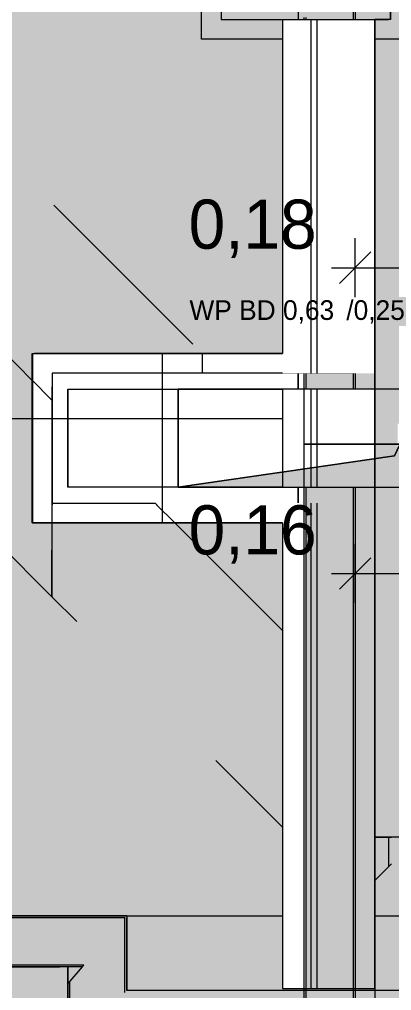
# Model space of a CAD drawing. Header units: metres. Extents: x -3 to 171, y -23 to 41.
# Drawn here: x 7.892 to 8.838, y -7.455 to -4.985 of the extents above; entities that cross this region are included whole.
import ezdxf

# ---------------------------------------------------------------- set-up
doc = ezdxf.new("R2010")
doc.units = ezdxf.units.M
doc.header["$MEASUREMENT"] = 0
doc.set_wipeout_variables(frame=1)
for name, pattern in [('Achse', [0.004, 0.002, -0.001, 0, -0.001]), ('Untersicht', [0.001, 0.0005, -0.0005]), ('Wipeout_Contour', [1, 0, -1])]:
    doc.linetypes.add(name, pattern=pattern)
for name, color, linetype in [('6._Dach PP STG1_1_000 Achsraster', 7, 'Continuous'), ('6._Dach PP STG1_1_110 Wand Aussen', 7, 'Continuous'), ('6._Dach PP STG1_1_112 Wand Aussen - Schachtwände', 7, 'Continuous'), ('6._Dach PP STG1_1_140 Brüstung', 7, 'Continuous'), ('6._Dach PP STG1_1_210 Decke', 7, 'Continuous'), ('6._Dach PP STG1_1_220 Bodenaufbau', 7, 'Continuous'), ('6._Dach PP STG1_1_220 Bodenaufbau - Außen_ Gefälle', 7, 'Continuous'), ('6._Dach PP STG1_1_221 Bodenaufbau - Abdichtung', 7, 'Continuous'), ('6._Dach PP STG1_1_270 Deckendurchbruchsymbol', 7, 'Continuous'), ('6._Dach PP STG1_1_330 Dachaufbau', 7, 'Continuous'), ('6._Dach PP STG1_1_611 Entwässerung', 7, 'Continuous'), ('6._Dach PP STG1_1_950 Polierplan Bemaßung', 7, 'Continuous')]:
    doc.layers.add(name, color=color, linetype=linetype)
doc.styles.add('ERSTELLTER_STIL_2', font='')
doc.styles.get('ERSTELLTER_STIL_2').set_extended_font_data('Eurostile')

msp = doc.modelspace()

# ---------------------------------------------------------------- hatches: boundary and pattern name
at = {"layer": '6._Dach PP STG1_1_110 Wand Aussen', "linetype": 'Continuous', "lineweight": 13, "true_color": 0xff6400}
for points in [[(6.49, -7.39), (8.0561, -7.39), (8.1606, -7.27), (6.49, -7.27)], [(8.16, -7.39), (8.16, -7.2707), (8.0561, -7.39)], [(8.0561, -7.39), (8.02, -7.4315), (8.02, -7.46), (8.16, -7.46), (8.16, -7.39)]]:
    msp.add_hatch(color=30, dxfattribs=at).paths.add_polyline_path(points)
at = {"layer": '6._Dach PP STG1_1_110 Wand Aussen', "linetype": 'Continuous', "lineweight": 0, "true_color": 0x373737}
for points in [[(6.495, -7.395), (8.0518, -7.395), (8.0561, -7.39), (6.495, -7.39)], [(8.02, -7.6), (8.02, -7.4315), (8.015, -7.4372), (8.015, -7.6)]]:
    msp.add_hatch(color=250, dxfattribs=at).paths.add_polyline_path(points)
at = {"layer": '6._Dach PP STG1_1_110 Wand Aussen', "linetype": 'Continuous', "lineweight": 13, "true_color": 0x3f7f02}
for points in [[(6.675, -7.575), (7.895, -7.575), (8.0518, -7.395), (6.675, -7.395)], [(8.015, -7.4372), (7.895, -7.575), (8.015, -7.575)]]:
    msp.add_hatch(color=76, dxfattribs=at).paths.add_polyline_path(points)
at = {"layer": '6._Dach PP STG1_1_220 Bodenaufbau - Außen_ Gefälle', "linetype": 'Continuous', "lineweight": 0, "true_color": 0x323232}
h = msp.add_hatch(color=250, dxfattribs=at)
h.paths.add_polyline_path([(6.565, -4.5433), (0.1867, -4.5433), (0.2083, -10.4546), (6.43, -10.4546), (6.43, -14.87), (12.38, -14.87), (12.38, -10.4546), (18.8202, -10.4546), (18.8399, -4.5433), (12.4199, -4.5433), (12.415, -1.67), (6.565, -1.67)])
h.paths.add_polyline_path([(6.495, -7.395), (8.015, -7.395), (8.015, -7.605), (8.745, -7.605), (8.745, -6.215), (7.975, -6.215), (7.975, -5.885), (8.745, -5.885), (8.745, -3.865), (11.105, -3.865), (11.105, -6.245), (11.105, -7.605), (11.5565, -7.605), (11.5565, -8.955), (6.495, -8.955)], flags=0)

# ---------------------------------------------------------------- linework, layer by layer
at = {"layer": '6._Dach PP STG1_1_110 Wand Aussen', "color": 7, "linetype": 'Continuous', "lineweight": 13, "ltscale": 1000}
for p, q in [((8.1606, -7.27), (6.49, -7.27)), ((8.16, -7.39), (8.16, -7.2707)), ((8.0561, -7.39), (6.495, -7.39)), ((8.16, -7.46), (8.16, -7.39)), ((8.02, -7.6), (8.02, -7.4315))]:
    msp.add_line(p, q, dxfattribs=at)
at = {"layer": '6._Dach PP STG1_1_110 Wand Aussen', "color": 7, "linetype": 'Continuous', "lineweight": 18, "ltscale": 1000}
for p, q in [((8.0518, -7.395), (6.675, -7.395)), ((8.015, -7.575), (8.015, -7.4372)), ((8.015, -7.575), (8.015, -7.4372))]:
    msp.add_line(p, q, dxfattribs=at)
at = {"layer": '6._Dach PP STG1_1_110 Wand Aussen', "color": 7, "linetype": 'Continuous', "lineweight": 13, "ltscale": 1000, "flags": 128}
for points in [[(8.165, -7.265), (6.37, -7.265)], [(8.1606, -7.27), (8.16, -7.2707)], [(8.165, -7.265), (8.165, -7.27)], [(8.165, -7.455), (8.165, -7.27)], [(8.0561, -7.39), (8.0518, -7.395)], [(8.745, -7.455), (8.165, -7.455)], [(9.7509, -7.455), (8.745, -7.455)]]:
    msp.add_lwpolyline(points, dxfattribs=at)
at = {"layer": '6._Dach PP STG1_1_110 Wand Aussen', "color": 7, "linetype": 'Continuous', "lineweight": 18, "ltscale": 1000, "flags": 128}
msp.add_lwpolyline([(8.0518, -7.395), (8.015, -7.4372)], dxfattribs=at)
at = {"layer": '6._Dach PP STG1_1_112 Wand Aussen - Schachtwände', "color": 7, "linetype": 'Continuous', "lineweight": 18, "ltscale": 1000, "flags": 128}
for points in [[(8.355, -5.035), (8.355, -3.905)], [(8.8596, -5.035), (8.355, -5.035)]]:
    msp.add_lwpolyline(points, dxfattribs=at)
at = {"layer": '6._Dach PP STG1_1_112 Wand Aussen - Schachtwände', "color": 7, "linetype": 'Continuous', "lineweight": 13, "ltscale": 1000, "flags": 128}
for points in [[(8.405, -3.96), (8.405, -4.985)], [(8.835, -4.985), (8.835, -3.96)], [(8.405, -4.985), (8.41, -4.985)], [(8.41, -4.985), (8.83, -4.985)], [(8.835, -4.985), (8.83, -4.985)], [(8.795, -7.175), (8.795, -7.065)], [(8.795, -7.065), (8.8307, -7.065)], [(8.8307, -7.1393), (8.8307, -7.065)], [(8.8307, -7.065), (8.8377, -7.065)], [(8.8307, -7.1393), (8.8377, -7.1323)], [(8.795, -7.175), (8.8307, -7.1393)]]:
    msp.add_lwpolyline(points, dxfattribs=at)
at = {"layer": '6._Dach PP STG1_1_210 Decke', "color": 7, "linetype": 'Continuous', "lineweight": 13, "ltscale": 1000, "true_color": 0xf4f4f4, "flags": 128}
for points in [[(11.085, -7.065), (11.085, -3.865), (8.745, -3.865), (8.745, -5.925), (8.745, -6.065), (8.745, -7.065)], [(8.745, -7.065), (8.745, -7.725), (11.085, -7.725), (11.085, -7.065)]]:
    msp.add_lwpolyline(points, dxfattribs=at)
at = {"layer": '6._Dach PP STG1_1_210 Decke', "color": 7, "linetype": 'Continuous', "lineweight": 18, "ltscale": 1000, "flags": 128}
msp.add_lwpolyline([(8.905, -7.065), (8.745, -7.065)], dxfattribs=at)
at = {"layer": '6._Dach PP STG1_1_210 Decke', "color": 8, "linetype": 'Untersicht', "lineweight": 13, "ltscale": 1000, "flags": 128}
for points in [[(6.495, -7.395), (8.015, -7.395)], [(8.015, -7.395), (8.015, -7.6046)]]:
    msp.add_lwpolyline(points, dxfattribs=at)
at = {"layer": '6._Dach PP STG1_1_220 Bodenaufbau - Außen_ Gefälle', "color": 7, "linetype": 'Continuous', "lineweight": 13, "ltscale": 1000, "flags": 128}
msp.add_lwpolyline([(6.495, -7.395), (6.495, -8.955), (11.5565, -8.955), (11.5565, -7.605), (11.105, -7.605), (11.105, -6.245), (11.105, -3.865), (8.745, -3.865), (8.745, -5.885), (7.975, -5.885), (7.975, -6.215), (8.745, -6.215), (8.745, -7.605), (8.015, -7.605), (8.015, -7.395)], close=True, dxfattribs=at)
at = {"layer": '6._Dach PP STG1_1_220 Bodenaufbau - Außen_ Gefälle', "color": 7, "linetype": 'Continuous', "lineweight": 13, "ltscale": 1000, "true_color": 0xf4f4f4, "flags": 128}
msp.add_lwpolyline([(8.015, -6.175), (8.295, -6.175), (8.295, -5.925), (8.015, -5.925)], close=True, dxfattribs=at)
at = {"layer": '6._Dach PP STG1_1_221 Bodenaufbau - Abdichtung', "color": 171, "linetype": 'Untersicht', "lineweight": 13, "ltscale": 1000, "true_color": 0x6c6cff, "flags": 128}
for points in [[(8.745, -7.2233), (7.9748, -6.4531)], [(7.9748, -6.4531), (7.9758, -6.4541), (7.9762, -6.4545)], [(8.745, -6.7233), (8.745, -7.605)], [(8.745, -6.7233), (8.745, -7.2233)], [(8.7464, -6.7247), (8.746, -6.7243), (8.745, -6.7233)], [(8.7464, -7.2247), (8.7464, -6.7247)], [(8.745, -7.2233), (8.746, -7.2243), (8.7464, -7.2247)]]:
    msp.add_lwpolyline(points, dxfattribs=at)
at = {"layer": '6._Dach PP STG1_1_330 Dachaufbau', "color": 8, "linetype": 'Untersicht', "lineweight": 13, "ltscale": 1000, "flags": 128}
for points in [[(6.365, -7.265), (8.165, -7.265)], [(8.165, -7.265), (8.165, -7.455)]]:
    msp.add_lwpolyline(points, dxfattribs=at)
at = {"layer": '6._Dach PP STG1_1_611 Entwässerung', "color": 5, "linetype": 'Continuous', "lineweight": 13, "ltscale": 1000, "flags": 128}
msp.add_lwpolyline([(6.365, -7.265), (11.5049, -7.265), (11.5049, -9.085), (6.365, -9.085)], close=True, dxfattribs=at)

# ---------------------------------------------------------------- next in the draw order: wipeouts: each hides what was drawn before it
at = {"color": 254, "linetype": 'Wipeout_Contour', "lineweight": 0, "ltscale": 40.495908}
msp.add_wipeout([(7.93, -5.84), (8.5606, -5.84), (8.5606, -5.835), (7.93, -5.835)], dxfattribs=at).dxf.layer = '6._Dach PP STG1_1_112 Wand Aussen - Schachtwände'
at = {"color": 254, "linetype": 'Wipeout_Contour', "lineweight": 0, "ltscale": 42.187395}
msp.add_wipeout([(8.795, -5.925), (8.795, -5.885), (8.6488, -5.885), (8.6488, -5.925)], dxfattribs=at).dxf.layer = '6._Dach PP STG1_1_112 Wand Aussen - Schachtwände'
at = {"color": 254, "linetype": 'Wipeout_Contour', "lineweight": 0, "ltscale": 42.847792}
msp.add_wipeout([(8.795, -6.215), (8.795, -6.175), (8.6488, -6.175), (8.6488, -6.215)], dxfattribs=at).dxf.layer = '6._Dach PP STG1_1_112 Wand Aussen - Schachtwände'
at = {"color": 254, "linetype": 'Wipeout_Contour', "lineweight": 0, "ltscale": 30.254625}
msp.add_wipeout([(7.93, -6.26), (7.925, -6.265), (7.93, -6.265)], dxfattribs=at).dxf.layer = '6._Dach PP STG1_1_112 Wand Aussen - Schachtwände'

# ---------------------------------------------------------------- next in the draw order: hatches: boundary and pattern name
at = {"layer": '6._Dach PP STG1_1_110 Wand Aussen', "linetype": 'Continuous', "lineweight": 0, "true_color": 0x373737}
msp.add_hatch(color=250, dxfattribs=at).paths.add_polyline_path([(8.745, -4.94), (8.74, -4.94), (8.74, -5.925), (8.745, -5.925)])
at = {"layer": '6._Dach PP STG1_1_110 Wand Aussen', "linetype": 'Continuous', "lineweight": 13, "true_color": 0x3f7f02}
msp.add_hatch(color=76, dxfattribs=at).paths.add_polyline_path([(8.745, -4.935), (8.745, -5.925), (8.925, -5.925), (8.925, -4.935)])
at = {"layer": '6._Dach PP STG1_1_220 Bodenaufbau', "linetype": 'Continuous', "lineweight": 0, "true_color": 0x323232}
h = msp.add_hatch(color=250, dxfattribs=at)
h.paths.add_polyline_path([(8.755, -3.915), (8.755, -3.955), (8.835, -3.955), (8.835, -4.985), (8.795, -4.985), (8.795, -5.835), (8.795, -6.265), (8.795, -7.605), (11.035, -7.605), (11.035, -4.555), (10.325, -4.555), (10.325, -3.915)])
h.paths.add_polyline_path([(8.853, -7.1174), (8.853, -6.0134), (10.957, -6.0134), (10.957, -7.1174)], flags=0)

# ---------------------------------------------------------------- next in the draw order: linework, layer by layer
at = {"layer": '6._Dach PP STG1_1_110 Wand Aussen', "color": 7, "linetype": 'Continuous', "lineweight": 13, "ltscale": 1000}
msp.add_line((8.74, -4.94), (8.74, -5.925), dxfattribs=at)
at = {"layer": '6._Dach PP STG1_1_110 Wand Aussen', "color": 7, "linetype": 'Continuous', "lineweight": 18, "ltscale": 1000}
msp.add_line((8.745, -4.935), (8.745, -5.925), dxfattribs=at)
at = {"layer": '6._Dach PP STG1_1_112 Wand Aussen - Schachtwände', "color": 7, "linetype": 'Continuous', "lineweight": 18, "ltscale": 1000, "flags": 128}
msp.add_lwpolyline([(8.745, -5.835), (8.745, -6.265)], dxfattribs=at)
at = {"layer": '6._Dach PP STG1_1_140 Brüstung', "color": 7, "linetype": 'Continuous', "lineweight": 18, "ltscale": 1000}
for p, q in [((8.795, -5.925), (8.795, -5.885)), ((8.795, -6.175), (8.795, -6.175)), ((8.795, -6.215), (8.795, -6.175))]:
    msp.add_line(p, q, dxfattribs=at)
at = {"layer": '6._Dach PP STG1_1_220 Bodenaufbau', "color": 7, "linetype": 'Continuous', "lineweight": 13, "ltscale": 1000, "flags": 128}
msp.add_lwpolyline([(8.755, -3.915), (8.755, -3.955), (8.835, -3.955), (8.835, -4.985), (8.795, -4.985), (8.795, -5.835), (8.795, -6.265), (8.795, -7.605), (11.035, -7.605), (11.035, -4.555), (10.325, -4.555), (10.325, -3.915)], close=True, dxfattribs=at)
at = {"layer": '6._Dach PP STG1_1_221 Bodenaufbau - Abdichtung', "color": 171, "linetype": 'Untersicht', "lineweight": 13, "ltscale": 1000, "true_color": 0x6c6cff, "flags": 128}
msp.add_lwpolyline([(8.745, -3.865), (8.7449, -5.885)], dxfattribs=at)

# ---------------------------------------------------------------- next in the draw order: wipeouts: each hides what was drawn before it
at = {"color": 254, "linetype": 'Wipeout_Contour', "lineweight": 0, "ltscale": 41.915107}
msp.add_wipeout([(8.6488, -5.925), (8.6488, -5.885), (8.6338, -5.885), (8.6338, -5.925)], dxfattribs=at).dxf.layer = '6._Dach PP STG1_1_112 Wand Aussen - Schachtwände'
at = {"color": 254, "linetype": 'Wipeout_Contour', "lineweight": 0, "ltscale": 42.57961}
msp.add_wipeout([(8.6488, -6.215), (8.6488, -6.175), (8.6338, -6.175), (8.6338, -6.215)], dxfattribs=at).dxf.layer = '6._Dach PP STG1_1_112 Wand Aussen - Schachtwände'
at = {"color": 254, "linetype": 'Wipeout_Contour', "lineweight": 0, "ltscale": 30.289864}
msp.add_wipeout([(7.97, -6.22), (7.93, -6.26), (7.97, -6.26)], dxfattribs=at).dxf.layer = '6._Dach PP STG1_1_112 Wand Aussen - Schachtwände'

# ---------------------------------------------------------------- next in the draw order: wipeouts: each hides what was drawn before it
at = {"color": 254, "linetype": 'Wipeout_Contour', "lineweight": 0, "ltscale": 41.772414}
msp.add_wipeout([(8.6338, -5.925), (8.6338, -5.885), (8.5606, -5.885), (8.5606, -5.925)], dxfattribs=at).dxf.layer = '6._Dach PP STG1_1_112 Wand Aussen - Schachtwände'
at = {"color": 254, "linetype": 'Wipeout_Contour', "lineweight": 0, "ltscale": 42.439197}
msp.add_wipeout([(8.6338, -6.215), (8.6338, -6.175), (8.5606, -6.175), (8.5606, -6.215)], dxfattribs=at).dxf.layer = '6._Dach PP STG1_1_112 Wand Aussen - Schachtwände'
at = {"color": 254, "linetype": 'Wipeout_Contour', "lineweight": 0, "ltscale": 30.273108}
msp.add_wipeout([(7.975, -6.215), (7.97, -6.22), (7.975, -6.22)], dxfattribs=at).dxf.layer = '6._Dach PP STG1_1_112 Wand Aussen - Schachtwände'

# ---------------------------------------------------------------- next in the draw order: hatches: boundary and pattern name
at = {"layer": '6._Dach PP STG1_1_110 Wand Aussen', "linetype": 'Continuous', "lineweight": 13, "true_color": 0xff6400}
msp.add_hatch(color=30, dxfattribs=at).paths.add_polyline_path([(8.74, -4.98), (8.62, -4.98), (8.62, -5.925), (8.74, -5.925)])

# ---------------------------------------------------------------- next in the draw order: linework, layer by layer
at = {"layer": '6._Dach PP STG1_1_110 Wand Aussen', "color": 7, "linetype": 'Continuous', "lineweight": 13, "ltscale": 1000}
msp.add_line((8.62, -4.98), (8.62, -5.925), dxfattribs=at)
at = {"layer": '6._Dach PP STG1_1_110 Wand Aussen', "color": 7, "linetype": 'Continuous', "lineweight": 13, "ltscale": 1000, "flags": 128}
msp.add_lwpolyline([(8.615, -4.98), (8.615, -5.925)], dxfattribs=at)
at = {"layer": '6._Dach PP STG1_1_611 Entwässerung', "color": 5, "linetype": 'Continuous', "lineweight": 13, "ltscale": 1000, "flags": 128}
msp.add_lwpolyline([(8.6, -7.265), (11.25, -7.265), (11.25, -3.72), (8.6, -3.72)], close=True, dxfattribs=at)

# ---------------------------------------------------------------- next in the draw order: wipeouts: each hides what was drawn before it
at = {"color": 254, "linetype": 'Wipeout_Contour', "lineweight": 0, "ltscale": 40.611992}
msp.add_wipeout([(7.97, -5.88), (8.5606, -5.88), (8.5606, -5.84), (7.97, -5.84)], dxfattribs=at).dxf.layer = '6._Dach PP STG1_1_112 Wand Aussen - Schachtwände'
at = {"color": 254, "linetype": 'Wipeout_Contour', "lineweight": 0, "ltscale": 30.308905}
msp.add_wipeout([(8.015, -6.175), (7.975, -6.215), (8.015, -6.215)], dxfattribs=at).dxf.layer = '6._Dach PP STG1_1_112 Wand Aussen - Schachtwände'

# ---------------------------------------------------------------- next in the draw order: linework, layer by layer
at = {"layer": '6._Dach PP STG1_1_112 Wand Aussen - Schachtwände', "color": 7, "linetype": 'Continuous', "lineweight": 18, "ltscale": 1000, "flags": 128}
msp.add_lwpolyline([(8.5606, -5.835), (7.93, -5.835)], dxfattribs=at)

# ---------------------------------------------------------------- next in the draw order: wipeouts: each hides what was drawn before it
at = {"color": 254, "linetype": 'Wipeout_Contour', "lineweight": 0, "ltscale": 40.670192}
msp.add_wipeout([(7.975, -5.885), (8.5606, -5.885), (8.5606, -5.88), (7.975, -5.88)], dxfattribs=at).dxf.layer = '6._Dach PP STG1_1_112 Wand Aussen - Schachtwände'

# ---------------------------------------------------------------- next in the draw order: wipeouts: each hides what was drawn before it
at = {"color": 254, "linetype": 'Wipeout_Contour', "lineweight": 0, "ltscale": 28.886489}
msp.add_wipeout([(7.93, -5.835), (7.925, -5.835), (7.93, -5.84)], dxfattribs=at).dxf.layer = '6._Dach PP STG1_1_112 Wand Aussen - Schachtwände'
at = {"color": 254, "linetype": 'Wipeout_Contour', "lineweight": 0, "ltscale": 40.786406}
msp.add_wipeout([(8.015, -5.925), (8.5606, -5.925), (8.5606, -5.885), (8.015, -5.885)], dxfattribs=at).dxf.layer = '6._Dach PP STG1_1_112 Wand Aussen - Schachtwände'

# ---------------------------------------------------------------- next in the draw order: linework, layer by layer
at = {"layer": '6._Dach PP STG1_1_112 Wand Aussen - Schachtwände', "color": 7, "linetype": 'Continuous', "lineweight": 18, "ltscale": 1000, "flags": 128}
msp.add_lwpolyline([(8.015, -5.925), (8.5606, -5.925)], dxfattribs=at)
at = {"layer": '6._Dach PP STG1_1_221 Bodenaufbau - Abdichtung', "color": 171, "linetype": 'Untersicht', "lineweight": 13, "ltscale": 1000, "true_color": 0x6c6cff, "flags": 128}
msp.add_lwpolyline([(8.3567, -5.835), (8.3567, -5.885)], dxfattribs=at)

# ---------------------------------------------------------------- next in the draw order: wipeouts: each hides what was drawn before it
at = {"color": 254, "linetype": 'Wipeout_Contour', "lineweight": 0, "ltscale": 28.985857}
msp.add_wipeout([(7.97, -5.84), (7.93, -5.84), (7.97, -5.88)], dxfattribs=at).dxf.layer = '6._Dach PP STG1_1_112 Wand Aussen - Schachtwände'

# ---------------------------------------------------------------- next in the draw order: wipeouts: each hides what was drawn before it
at = {"color": 254, "linetype": 'Wipeout_Contour', "lineweight": 0, "ltscale": 30.283526}
msp.add_wipeout([(7.925, -5.84), (7.93, -5.84), (7.925, -5.835)], dxfattribs=at).dxf.layer = '6._Dach PP STG1_1_112 Wand Aussen - Schachtwände'
at = {"color": 254, "linetype": 'Wipeout_Contour', "lineweight": 0, "ltscale": 29.07484}
msp.add_wipeout([(7.975, -5.88), (7.97, -5.88), (7.975, -5.885)], dxfattribs=at).dxf.layer = '6._Dach PP STG1_1_112 Wand Aussen - Schachtwände'

# ---------------------------------------------------------------- next in the draw order: wipeouts: each hides what was drawn before it
at = {"color": 254, "linetype": 'Wipeout_Contour', "lineweight": 0, "ltscale": 39.965541}
msp.add_wipeout([(7.925, -6.26), (7.93, -6.26), (7.93, -5.84), (7.925, -5.84)], dxfattribs=at).dxf.layer = '6._Dach PP STG1_1_112 Wand Aussen - Schachtwände'
at = {"color": 254, "linetype": 'Wipeout_Contour', "lineweight": 0, "ltscale": 29.174194}
msp.add_wipeout([(8.015, -5.885), (7.975, -5.885), (8.015, -5.925)], dxfattribs=at).dxf.layer = '6._Dach PP STG1_1_112 Wand Aussen - Schachtwände'

# ---------------------------------------------------------------- next in the draw order: wipeouts: each hides what was drawn before it
at = {"color": 254, "linetype": 'Wipeout_Contour', "lineweight": 0, "ltscale": 30.375546}
msp.add_wipeout([(7.93, -5.88), (7.97, -5.88), (7.93, -5.84)], dxfattribs=at).dxf.layer = '6._Dach PP STG1_1_112 Wand Aussen - Schachtwände'
at = {"color": 254, "linetype": 'Wipeout_Contour', "lineweight": 0, "ltscale": 30.412003}
msp.add_wipeout([(7.925, -6.26), (7.925, -6.265), (7.93, -6.26)], dxfattribs=at).dxf.layer = '6._Dach PP STG1_1_112 Wand Aussen - Schachtwände'

# ---------------------------------------------------------------- next in the draw order: linework, layer by layer
at = {"layer": '6._Dach PP STG1_1_112 Wand Aussen - Schachtwände', "color": 7, "linetype": 'Continuous', "lineweight": 18, "ltscale": 1000, "flags": 128}
for points in [[(7.9248, -5.835), (8.745, -5.835)], [(7.925, -5.835), (7.93, -5.835)]]:
    msp.add_lwpolyline(points, dxfattribs=at)
at = {"layer": '6._Dach PP STG1_1_221 Bodenaufbau - Abdichtung', "color": 171, "linetype": 'Untersicht', "lineweight": 13, "ltscale": 1000, "true_color": 0x6c6cff, "flags": 128}
msp.add_lwpolyline([(6.565, -4.0433), (8.3567, -5.835)], dxfattribs=at)

# ---------------------------------------------------------------- next in the draw order: wipeouts: each hides what was drawn before it
at = {"color": 254, "linetype": 'Wipeout_Contour', "lineweight": 0, "ltscale": 40.032926}
msp.add_wipeout([(7.93, -6.22), (7.97, -6.22), (7.97, -5.88), (7.93, -5.88)], dxfattribs=at).dxf.layer = '6._Dach PP STG1_1_112 Wand Aussen - Schachtwände'

# ---------------------------------------------------------------- next in the draw order: wipeouts: each hides what was drawn before it
at = {"color": 254, "linetype": 'Wipeout_Contour', "lineweight": 0, "ltscale": 30.47209}
msp.add_wipeout([(7.97, -5.885), (7.975, -5.885), (7.97, -5.88)], dxfattribs=at).dxf.layer = '6._Dach PP STG1_1_112 Wand Aussen - Schachtwände'
at = {"color": 254, "linetype": 'Wipeout_Contour', "lineweight": 0, "ltscale": 30.402422}
msp.add_wipeout([(7.93, -6.22), (7.93, -6.26), (7.97, -6.22)], dxfattribs=at).dxf.layer = '6._Dach PP STG1_1_112 Wand Aussen - Schachtwände'

# ---------------------------------------------------------------- next in the draw order: linework, layer by layer
at = {"layer": '6._Dach PP STG1_1_112 Wand Aussen - Schachtwände', "color": 7, "linetype": 'Continuous', "lineweight": 18, "ltscale": 1000, "flags": 128}
for points in [[(7.925, -5.835), (7.925, -6.265)], [(7.925, -6.265), (7.93, -6.265)]]:
    msp.add_lwpolyline(points, dxfattribs=at)

# ---------------------------------------------------------------- next in the draw order: wipeouts: each hides what was drawn before it
at = {"color": 254, "linetype": 'Wipeout_Contour', "lineweight": 0, "ltscale": 40.102057}
msp.add_wipeout([(7.975, -5.885), (7.97, -5.885), (7.97, -6.215), (7.975, -6.215)], dxfattribs=at).dxf.layer = '6._Dach PP STG1_1_112 Wand Aussen - Schachtwände'

# ---------------------------------------------------------------- next in the draw order: wipeouts: each hides what was drawn before it
at = {"color": 254, "linetype": 'Wipeout_Contour', "lineweight": 0, "ltscale": 30.56414}
msp.add_wipeout([(8.015, -5.925), (7.975, -5.885), (7.975, -5.925)], dxfattribs=at).dxf.layer = '6._Dach PP STG1_1_112 Wand Aussen - Schachtwände'
at = {"color": 254, "linetype": 'Wipeout_Contour', "lineweight": 0, "ltscale": 30.439242}
msp.add_wipeout([(7.975, -6.215), (7.97, -6.215), (7.97, -6.22)], dxfattribs=at).dxf.layer = '6._Dach PP STG1_1_112 Wand Aussen - Schachtwände'
at = {"color": 254, "linetype": 'Wipeout_Contour', "lineweight": 0, "ltscale": 41.500588}
msp.add_wipeout([(7.93, -6.265), (8.5606, -6.265), (8.5606, -6.26), (7.93, -6.26)], dxfattribs=at).dxf.layer = '6._Dach PP STG1_1_112 Wand Aussen - Schachtwände'

# ---------------------------------------------------------------- next in the draw order: linework, layer by layer
at = {"layer": '6._Dach PP STG1_1_112 Wand Aussen - Schachtwände', "color": 7, "linetype": 'Continuous', "lineweight": 18, "ltscale": 1000, "flags": 128}
msp.add_lwpolyline([(7.9248, -6.265), (7.9248, -5.835)], dxfattribs=at)
at = {"layer": '6._Dach PP STG1_1_221 Bodenaufbau - Abdichtung', "color": 171, "linetype": 'Untersicht', "lineweight": 13, "ltscale": 1000, "true_color": 0x6c6cff, "flags": 128}
for points in [[(8.7449, -5.885), (7.975, -5.885)], [(8.3567, -5.885), (7.975, -5.885)]]:
    msp.add_lwpolyline(points, dxfattribs=at)

# ---------------------------------------------------------------- next in the draw order: wipeouts: each hides what was drawn before it
at = {"color": 254, "linetype": 'Wipeout_Contour', "lineweight": 0, "ltscale": 40.170062}
msp.add_wipeout([(8.015, -6.175), (8.015, -5.925), (7.975, -5.925), (7.975, -6.175)], dxfattribs=at).dxf.layer = '6._Dach PP STG1_1_112 Wand Aussen - Schachtwände'

# ---------------------------------------------------------------- next in the draw order: linework, layer by layer
at = {"layer": '6._Dach PP STG1_1_000 Achsraster', "color": 5, "linetype": 'Achse', "lineweight": 0, "ltscale": 1000}
msp.add_line((-1.5, -6), (21, -6), dxfattribs=at)
at = {"layer": '6._Dach PP STG1_1_221 Bodenaufbau - Abdichtung', "color": 171, "linetype": 'Untersicht', "lineweight": 13, "ltscale": 1000, "true_color": 0x6c6cff, "flags": 128}
for points in [[(6.565, -4.5433), (7.975, -5.9533)], [(7.9748, -5.9531), (6.565, -4.5433)], [(7.9748, -5.9531), (6.565, -4.5433)], [(6.565, -4.5433), (7.9748, -5.9531)], [(7.975, -5.885), (7.9748, -5.9531)], [(7.975, -5.885), (7.9748, -5.9531)]]:
    msp.add_lwpolyline(points, dxfattribs=at)

# ---------------------------------------------------------------- next in the draw order: wipeouts: each hides what was drawn before it
at = {"color": 254, "linetype": 'Wipeout_Contour', "lineweight": 0, "ltscale": 30.430249}
msp.add_wipeout([(7.975, -6.175), (7.975, -6.215), (8.015, -6.175)], dxfattribs=at).dxf.layer = '6._Dach PP STG1_1_112 Wand Aussen - Schachtwände'
at = {"color": 254, "linetype": 'Wipeout_Contour', "lineweight": 0, "ltscale": 41.229584}
msp.add_wipeout([(8.795, -5.885), (8.795, -4.985), (8.6488, -4.985), (8.6488, -5.885)], dxfattribs=at).dxf.layer = '6._Dach PP STG1_1_140 Brüstung'

# ---------------------------------------------------------------- next in the draw order: linework, layer by layer
at = {"layer": '6._Dach PP STG1_1_112 Wand Aussen - Schachtwände', "color": 7, "linetype": 'Continuous', "lineweight": 18, "ltscale": 1000, "flags": 128}
msp.add_lwpolyline([(8.015, -6.175), (8.015, -5.925)], dxfattribs=at)
at = {"layer": '6._Dach PP STG1_1_140 Brüstung', "color": 7, "linetype": 'Continuous', "lineweight": 18, "ltscale": 1000}
msp.add_line((8.795, -5.885), (8.795, -4.985), dxfattribs=at)
at = {"layer": '6._Dach PP STG1_1_950 Polierplan Bemaßung', "color": 76, "linetype": 'Continuous', "lineweight": 13, "ltscale": 1000, "true_color": 0x3f7f02}
for p, q in [((8.745, -5.6914), (8.745, -5.5414)), ((8.785, -5.5764), (8.705, -5.6564)), ((8.685, -5.6164), (8.745, -5.6164)), ((8.745, -5.6164), (8.925, -5.6164))]:
    msp.add_line(p, q, dxfattribs=at)

# ---------------------------------------------------------------- next in the draw order: wipeouts: each hides what was drawn before it
at = {"color": 254, "linetype": 'Wipeout_Contour', "lineweight": 0, "ltscale": 41.508864}
msp.add_wipeout([(7.97, -6.26), (8.5606, -6.26), (8.5606, -6.22), (7.97, -6.22)], dxfattribs=at).dxf.layer = '6._Dach PP STG1_1_112 Wand Aussen - Schachtwände'
at = {"color": 254, "linetype": 'Wipeout_Contour', "lineweight": 0, "ltscale": 40.951207}
msp.add_wipeout([(8.6488, -5.885), (8.6488, -4.985), (8.6338, -4.985), (8.6338, -5.885)], dxfattribs=at).dxf.layer = '6._Dach PP STG1_1_140 Brüstung'
at = {"color": 254, "linetype": 'Wipeout_Contour', "lineweight": 0, "ltscale": 42.526075}
msp.add_wipeout([(8.795, -6.175), (8.795, -5.925), (8.6488, -5.925), (8.6488, -6.175)], dxfattribs=at).dxf.layer = '6._Dach PP STG1_1_140 Brüstung'

# ---------------------------------------------------------------- next in the draw order: linework, layer by layer
at = {"layer": '6._Dach PP STG1_1_110 Wand Aussen', "color": 7, "linetype": 'Continuous', "lineweight": 13, "ltscale": 1000, "flags": 128}
for points in [[(8.745, -5.925), (8.74, -5.925)], [(8.74, -6.175), (8.745, -6.175)]]:
    msp.add_lwpolyline(points, dxfattribs=at)
at = {"layer": '6._Dach PP STG1_1_110 Wand Aussen', "color": 7, "linetype": 'Continuous', "lineweight": 18, "ltscale": 1000, "flags": 128}
for points in [[(8.925, -5.925), (8.745, -5.925)], [(8.745, -6.175), (8.905, -6.175)]]:
    msp.add_lwpolyline(points, dxfattribs=at)
at = {"layer": '6._Dach PP STG1_1_110 Wand Aussen', "color": 16, "linetype": 'Continuous', "lineweight": 13, "ltscale": 1000, "true_color": 0x7e0000, "flags": 128}
for points in [[(8.745, -6.065), (8.74, -6.065)], [(8.74, -6.065), (8.745, -6.065)], [(8.905, -6.065), (8.745, -6.065)], [(8.745, -6.065), (8.925, -6.065)]]:
    msp.add_lwpolyline(points, dxfattribs=at)
at = {"layer": '6._Dach PP STG1_1_112 Wand Aussen - Schachtwände', "color": 7, "linetype": 'Continuous', "lineweight": 18, "ltscale": 1000, "flags": 128}
for points in [[(8.745, -6.265), (7.9248, -6.265)], [(7.93, -6.265), (8.5606, -6.265)]]:
    msp.add_lwpolyline(points, dxfattribs=at)
at = {"layer": '6._Dach PP STG1_1_140 Brüstung', "color": 7, "linetype": 'Continuous', "lineweight": 18, "ltscale": 1000}
for p, q in [((8.6488, -5.885), (8.6488, -4.985)), ((8.795, -6.175), (8.795, -5.925)), ((8.795, -6.175), (8.795, -6.175))]:
    msp.add_line(p, q, dxfattribs=at)
at = {"layer": '6._Dach PP STG1_1_140 Brüstung', "color": 7, "linetype": 'Continuous', "lineweight": 18, "ltscale": 1000, "flags": 128}
msp.add_lwpolyline([(8.6488, -4.985), (8.795, -4.985)], dxfattribs=at)

# ---------------------------------------------------------------- next in the draw order: wipeouts: each hides what was drawn before it
at = {"color": 254, "linetype": 'Wipeout_Contour', "lineweight": 0, "ltscale": 41.460723}
msp.add_wipeout([(7.975, -6.22), (8.5606, -6.22), (8.5606, -6.215), (7.975, -6.215)], dxfattribs=at).dxf.layer = '6._Dach PP STG1_1_112 Wand Aussen - Schachtwände'
at = {"color": 254, "linetype": 'Wipeout_Contour', "lineweight": 0, "ltscale": 42.255934}
msp.add_wipeout([(8.6488, -6.175), (8.6488, -5.925), (8.6338, -5.925), (8.6338, -6.175)], dxfattribs=at).dxf.layer = '6._Dach PP STG1_1_140 Brüstung'

# ---------------------------------------------------------------- next in the draw order: linework, layer by layer
at = {"layer": '6._Dach PP STG1_1_140 Brüstung', "color": 7, "linetype": 'Continuous', "lineweight": 18, "ltscale": 1000}
msp.add_line((8.6488, -6.175), (8.6488, -5.925), dxfattribs=at)
at = {"layer": '6._Dach PP STG1_1_221 Bodenaufbau - Abdichtung', "color": 171, "linetype": 'Untersicht', "lineweight": 13, "ltscale": 1000, "true_color": 0x6c6cff, "flags": 128}
for points in [[(7.9748, -6.4531), (6.065, -4.5433)], [(7.9748, -5.9531), (7.9748, -6.4531)], [(7.975, -5.9533), (7.975, -6.215)], [(7.9748, -6.4531), (7.975, -6.215)]]:
    msp.add_lwpolyline(points, dxfattribs=at)

# ---------------------------------------------------------------- next in the draw order: wipeouts: each hides what was drawn before it
at = {"color": 254, "linetype": 'Wipeout_Contour', "lineweight": 0, "ltscale": 41.469654}
msp.add_wipeout([(8.015, -6.215), (8.5606, -6.215), (8.5606, -6.175), (8.015, -6.175)], dxfattribs=at).dxf.layer = '6._Dach PP STG1_1_112 Wand Aussen - Schachtwände'

# ---------------------------------------------------------------- next in the draw order: linework, layer by layer
at = {"layer": '6._Dach PP STG1_1_112 Wand Aussen - Schachtwände', "color": 7, "linetype": 'Continuous', "lineweight": 18, "ltscale": 1000, "flags": 128}
msp.add_lwpolyline([(8.5606, -6.175), (8.015, -6.175)], dxfattribs=at)
at = {"layer": '6._Dach PP STG1_1_221 Bodenaufbau - Abdichtung', "color": 171, "linetype": 'Untersicht', "lineweight": 13, "ltscale": 1000, "true_color": 0x6c6cff, "flags": 128}
for points in [[(7.975, -6.215), (8.2367, -6.215)], [(7.975, -6.215), (8.2367, -6.215)], [(8.2367, -6.215), (8.745, -6.7233)], [(8.2367, -6.215), (8.745, -6.7233)]]:
    msp.add_lwpolyline(points, dxfattribs=at)
at = {"layer": '6._Dach PP STG1_1_611 Entwässerung', "color": 5, "linetype": 'Continuous', "lineweight": 13, "ltscale": 1000, "flags": 128}
msp.add_lwpolyline([(8.6, -5.835), (8.255, -5.835), (8.255, -6.265), (8.6, -6.265)], close=True, dxfattribs=at)

# ---------------------------------------------------------------- next in the draw order: wipeouts: each hides what was drawn before it
at = {"color": 254, "linetype": 'Wipeout_Contour', "lineweight": 0, "ltscale": 40.799169}
msp.add_wipeout([(8.6338, -5.88), (8.6338, -4.985), (8.5606, -4.985), (8.5606, -5.88)], dxfattribs=at).dxf.layer = '6._Dach PP STG1_1_140 Brüstung'
at = {"color": 254, "linetype": 'Wipeout_Contour', "lineweight": 0, "ltscale": 42.114425}
msp.add_wipeout([(8.6338, -6.175), (8.6338, -5.925), (8.5606, -5.925), (8.5606, -6.175)], dxfattribs=at).dxf.layer = '6._Dach PP STG1_1_140 Brüstung'
at = {"color": 254, "linetype": 'Wipeout_Contour', "lineweight": 0, "ltscale": 44.466239}
msp.add_wipeout([(8.6488, -6.215), (8.6488, -7.45), (8.795, -7.45), (8.795, -6.215)], dxfattribs=at).dxf.layer = '6._Dach PP STG1_1_140 Brüstung'

# ---------------------------------------------------------------- next in the draw order: hatches: boundary and pattern name
at = {"layer": '6._Dach PP STG1_1_110 Wand Aussen', "linetype": 'Continuous', "lineweight": 0, "true_color": 0x373737}
msp.add_hatch(color=250, dxfattribs=at).paths.add_polyline_path([(8.745, -6.175), (8.74, -6.175), (8.74, -7.605), (8.745, -7.605)])
at = {"layer": '6._Dach PP STG1_1_110 Wand Aussen', "linetype": 'Continuous', "lineweight": 13, "true_color": 0x3f7f02}
msp.add_hatch(color=76, dxfattribs=at).paths.add_polyline_path([(8.745, -7.605), (8.905, -7.605), (8.905, -6.175), (8.745, -6.175)])
at = {"layer": '6._Dach PP STG1_1_270 Deckendurchbruchsymbol', "linetype": 'Continuous', "lineweight": 0}
msp.add_hatch(color=8, dxfattribs=at).paths.add_polyline_path([(8.295, -6.175), (8.925, -6.175), (8.925, -5.925), (8.8448, -6.0948)])

# ---------------------------------------------------------------- next in the draw order: linework, layer by layer
at = {"layer": '6._Dach PP STG1_1_110 Wand Aussen', "color": 7, "linetype": 'Continuous', "lineweight": 13, "ltscale": 1000}
msp.add_line((8.74, -6.175), (8.74, -7.605), dxfattribs=at)
at = {"layer": '6._Dach PP STG1_1_110 Wand Aussen', "color": 7, "linetype": 'Continuous', "lineweight": 18, "ltscale": 1000}
msp.add_line((8.745, -6.175), (8.745, -7.605), dxfattribs=at)
at = {"layer": '6._Dach PP STG1_1_110 Wand Aussen', "color": 16, "linetype": 'Continuous', "lineweight": 13, "ltscale": 1000, "true_color": 0x7e0000, "flags": 128}
for points in [[(8.615, -5.925), (8.615, -6.065)], [(8.62, -6.065), (8.615, -6.065)], [(8.615, -6.065), (8.615, -6.175)], [(8.615, -6.065), (8.62, -6.065)], [(8.74, -6.065), (8.62, -6.065)], [(8.62, -6.065), (8.74, -6.065)]]:
    msp.add_lwpolyline(points, dxfattribs=at)
at = {"layer": '6._Dach PP STG1_1_110 Wand Aussen', "color": 7, "linetype": 'Continuous', "lineweight": 13, "ltscale": 1000, "flags": 128}
for points in [[(8.62, -5.925), (8.615, -5.925)], [(8.74, -5.925), (8.62, -5.925)], [(8.615, -6.175), (8.62, -6.175)], [(8.62, -6.175), (8.74, -6.175)]]:
    msp.add_lwpolyline(points, dxfattribs=at)
at = {"layer": '6._Dach PP STG1_1_140 Brüstung', "color": 7, "linetype": 'Continuous', "lineweight": 18, "ltscale": 1000}
for p, q in [((8.6338, -6.175), (8.6338, -5.925)), ((8.795, -7.45), (8.795, -6.215))]:
    msp.add_line(p, q, dxfattribs=at)
at = {"layer": '6._Dach PP STG1_1_140 Brüstung', "color": 7, "linetype": 'Continuous', "lineweight": 18, "ltscale": 1000, "flags": 128}
for points in [[(8.5606, -4.985), (8.6338, -4.985)], [(8.5606, -4.985), (8.5606, -5.835)], [(8.6338, -4.985), (8.6488, -4.985)], [(8.795, -7.45), (8.795, -4.985)], [(8.5606, -5.925), (8.5606, -6.175)]]:
    msp.add_lwpolyline(points, dxfattribs=at)
at = {"layer": '6._Dach PP STG1_1_270 Deckendurchbruchsymbol', "color": 7, "linetype": 'Continuous', "lineweight": 13, "ltscale": 1000, "flags": 128}
for points in [[(8.8448, -6.0948), (8.925, -5.925), (8.295, -5.925), (8.295, -6.175)], [(8.295, -6.175), (8.925, -6.175), (8.925, -5.925), (8.8448, -6.0948)]]:
    msp.add_lwpolyline(points, close=True, dxfattribs=at)
at = {"layer": '6._Dach PP STG1_1_950 Polierplan Bemaßung', "color": 76, "linetype": 'Continuous', "lineweight": 13, "ltscale": 1000, "true_color": 0x3f7f02}
for p, q in [((8.745, -6.469), (8.745, -6.319)), ((8.785, -6.354), (8.705, -6.434)), ((8.685, -6.394), (8.745, -6.394)), ((8.745, -6.394), (8.905, -6.394))]:
    msp.add_line(p, q, dxfattribs=at)

# ---------------------------------------------------------------- next in the draw order: texts
at = {"layer": '6._Dach PP STG1_1_270 Deckendurchbruchsymbol', "color": 1, "linetype": 'Continuous', "lineweight": 0, "insert": (8.61, -5.7638), "char_height": 0.05, "attachment_point": 8, "style": 'ERSTELLTER_STIL_2'}
msp.add_mtext('\\A1;{\\pqc;\\pt0;\\fEurostile|b0|i0|c0|p0;\\W1.000000;WP BD 0,63\\fEurostile|b0|i0|c0|p0;\\W1.000000;\\A1{\\H.66x;\\S^  ;}\\fEurostile|b0|i0|c0|p0;\\W1.000000; /0,25\\fEurostile|b0|i0|c0|p0;\\W1.000000;\\A1{\\H.66x;\\S^  ;}\\fEurostile|b0|i0|c0|p0;\\W1.000000;\\fEurostile|b0|i0|c0|p0;\\W1.000000;\\A1{\\H.66x;\\S^  ;}}', dxfattribs=at)
at = {"layer": '6._Dach PP STG1_1_950 Polierplan Bemaßung', "color": 76, "linetype": 'Continuous', "lineweight": 13, "true_color": 0x3f7f02, "insert": (8.322, -5.5914), "char_height": 0.125, "width": 0.382966, "attachment_point": 7, "style": 'ERSTELLTER_STIL_2'}
msp.add_mtext('\\A1;{\\pql;\\fEurostile|b0|i0|c0|p0;\\W1.000000;0,18}', dxfattribs=at)

# ---------------------------------------------------------------- next in the draw order: wipeouts: each hides what was drawn before it
at = {"color": 254, "linetype": 'Wipeout_Contour', "lineweight": 0, "ltscale": 41.719972}
msp.add_wipeout([(8.6338, -5.885), (8.6338, -5.88), (8.5606, -5.88), (8.5606, -5.885)], dxfattribs=at).dxf.layer = '6._Dach PP STG1_1_140 Brüstung'
at = {"color": 254, "linetype": 'Wipeout_Contour', "lineweight": 0, "ltscale": 44.207554}
msp.add_wipeout([(8.6338, -6.215), (8.6338, -7.45), (8.6488, -7.45), (8.6488, -6.215)], dxfattribs=at).dxf.layer = '6._Dach PP STG1_1_140 Brüstung'

# ---------------------------------------------------------------- next in the draw order: linework, layer by layer
at = {"layer": '6._Dach PP STG1_1_140 Brüstung', "color": 7, "linetype": 'Continuous', "lineweight": 18, "ltscale": 1000}
for p, q in [((8.6338, -5.88), (8.6338, -4.985)), ((8.6338, -5.885), (8.6338, -5.88)), ((8.6488, -7.45), (8.6488, -6.215))]:
    msp.add_line(p, q, dxfattribs=at)
at = {"layer": '6._Dach PP STG1_1_140 Brüstung', "color": 7, "linetype": 'Continuous', "lineweight": 18, "ltscale": 1000, "flags": 128}
msp.add_lwpolyline([(8.6488, -7.45), (8.795, -7.45)], dxfattribs=at)

# ---------------------------------------------------------------- next in the draw order: wipeouts: each hides what was drawn before it
at = {"color": 254, "linetype": 'Wipeout_Contour', "lineweight": 0, "ltscale": 42.490207}
msp.add_wipeout([(8.6338, -6.22), (8.6338, -6.215), (8.5606, -6.215), (8.5606, -6.22)], dxfattribs=at).dxf.layer = '6._Dach PP STG1_1_140 Brüstung'

# ---------------------------------------------------------------- next in the draw order: wipeouts: each hides what was drawn before it
at = {"color": 254, "linetype": 'Wipeout_Contour', "lineweight": 0, "ltscale": 44.077903}
msp.add_wipeout([(8.5606, -6.22), (8.5606, -7.45), (8.6338, -7.45), (8.6338, -6.22)], dxfattribs=at).dxf.layer = '6._Dach PP STG1_1_140 Brüstung'

# ---------------------------------------------------------------- next in the draw order: hatches: boundary and pattern name
at = {"layer": '6._Dach PP STG1_1_110 Wand Aussen', "linetype": 'Continuous', "lineweight": 13, "true_color": 0xff6400}
msp.add_hatch(color=30, dxfattribs=at).paths.add_polyline_path([(8.62, -7.605), (8.74, -7.605), (8.74, -6.175), (8.62, -6.175)])

# ---------------------------------------------------------------- next in the draw order: linework, layer by layer
at = {"layer": '6._Dach PP STG1_1_110 Wand Aussen', "color": 7, "linetype": 'Continuous', "lineweight": 13, "ltscale": 1000}
msp.add_line((8.62, -6.175), (8.62, -7.605), dxfattribs=at)
at = {"layer": '6._Dach PP STG1_1_110 Wand Aussen', "color": 7, "linetype": 'Continuous', "lineweight": 13, "ltscale": 1000, "flags": 128}
msp.add_lwpolyline([(8.615, -6.175), (8.615, -7.605)], dxfattribs=at)
at = {"layer": '6._Dach PP STG1_1_140 Brüstung', "color": 7, "linetype": 'Continuous', "lineweight": 18, "ltscale": 1000}
for p, q in [((8.6338, -6.22), (8.6338, -6.215)), ((8.6338, -7.45), (8.6338, -6.22))]:
    msp.add_line(p, q, dxfattribs=at)
at = {"layer": '6._Dach PP STG1_1_140 Brüstung', "color": 7, "linetype": 'Continuous', "lineweight": 18, "ltscale": 1000, "flags": 128}
for points in [[(8.5606, -6.265), (8.5606, -7.45)], [(8.5606, -7.45), (8.6338, -7.45)], [(8.6338, -7.45), (8.6488, -7.45)]]:
    msp.add_lwpolyline(points, dxfattribs=at)

# ---------------------------------------------------------------- next in the draw order: texts
at = {"layer": '6._Dach PP STG1_1_950 Polierplan Bemaßung', "color": 76, "linetype": 'Continuous', "lineweight": 13, "true_color": 0x3f7f02, "insert": (8.322, -6.369), "char_height": 0.125, "width": 0.382966, "attachment_point": 7, "style": 'ERSTELLTER_STIL_2'}
msp.add_mtext('\\A1;{\\pql;\\fEurostile|b0|i0|c0|p0;\\W1.000000;0,16}', dxfattribs=at)

doc.saveas('drawing.dxf')
